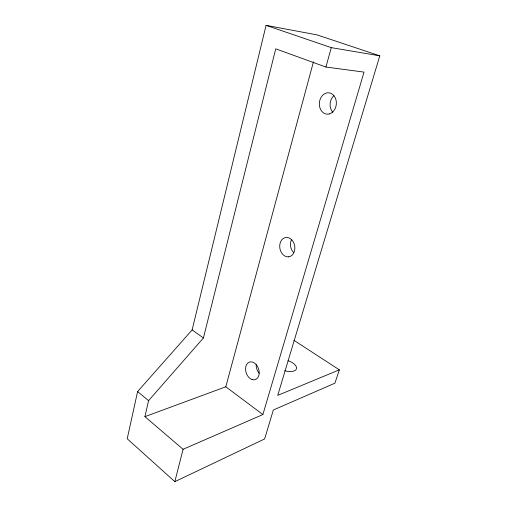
<?xml version="1.0" encoding="UTF-8"?>
<svg xmlns="http://www.w3.org/2000/svg" width="507" height="507" viewBox="0 0 507 507"><rect width="100%" height="100%" fill="white"/><g stroke="black" fill="none" stroke-linecap="round" stroke-linejoin="round"><path stroke-width="0.76" d="M339.348 369.837L277.722 395.384L379.794 55.84L317.103 34.901L266.086 25.35L192.128 329.924L137.612 391.543L127.206 438.751L174.833 481.65L264.629 438.942L273.33 410.005L334.931 383.184L339.348 369.837L293.883 340.292M183.071 449.291L144.92 416.653L148.564 400.669L203.421 337.973L275.732 48.843L325.925 67.038L364.032 72.108L262.886 414.549L183.071 449.291L174.833 481.65M144.92 416.653L225.805 386.797L313.478 61.74M325.925 67.038L331.286 47.639L379.794 55.84M266.086 25.35L331.286 47.639M192.128 329.924L203.421 337.973M225.805 386.797L262.886 414.549M137.612 391.543L148.564 400.669M259.147 373.215A9.082 6.483 71.5 0 1 256.181 364.698M332.801 112.256A10.539 8.442 -84.1 0 1 333.929 95.665M293.68 252.638A9.608 7.472 80.1 0 1 291.721 239.279M288.001 360.667A10.894 5.285 17.2 0 1 296.443 368.849A10.894 5.285 17.2 0 1 284.75 370.725M329.271 113.967L327.053 114.189A10.742 8.511 -84.7 0 1 319.816 100.278A10.742 8.511 -84.7 0 1 332.662 94.378L334.328 96.172A10.742 8.511 -84.7 0 1 335.856 106.698A10.742 8.511 -84.7 0 1 329.271 113.967M252.163 379.464L251.884 379.496A9.234 6.509 71.7 0 1 245.908 366.244A9.234 6.509 71.7 0 1 256.124 364.52L257.48 366.409A9.234 6.509 71.7 0 1 258.83 375.459A9.234 6.509 71.7 0 1 253.658 379.844L252.163 379.464M288.641 256.834L286.664 256.726A9.779 7.516 80.1 0 1 280.694 241.592A9.779 7.516 80.1 0 1 293.483 242.27A9.779 7.516 80.1 0 1 288.641 256.834"/></g></svg>
